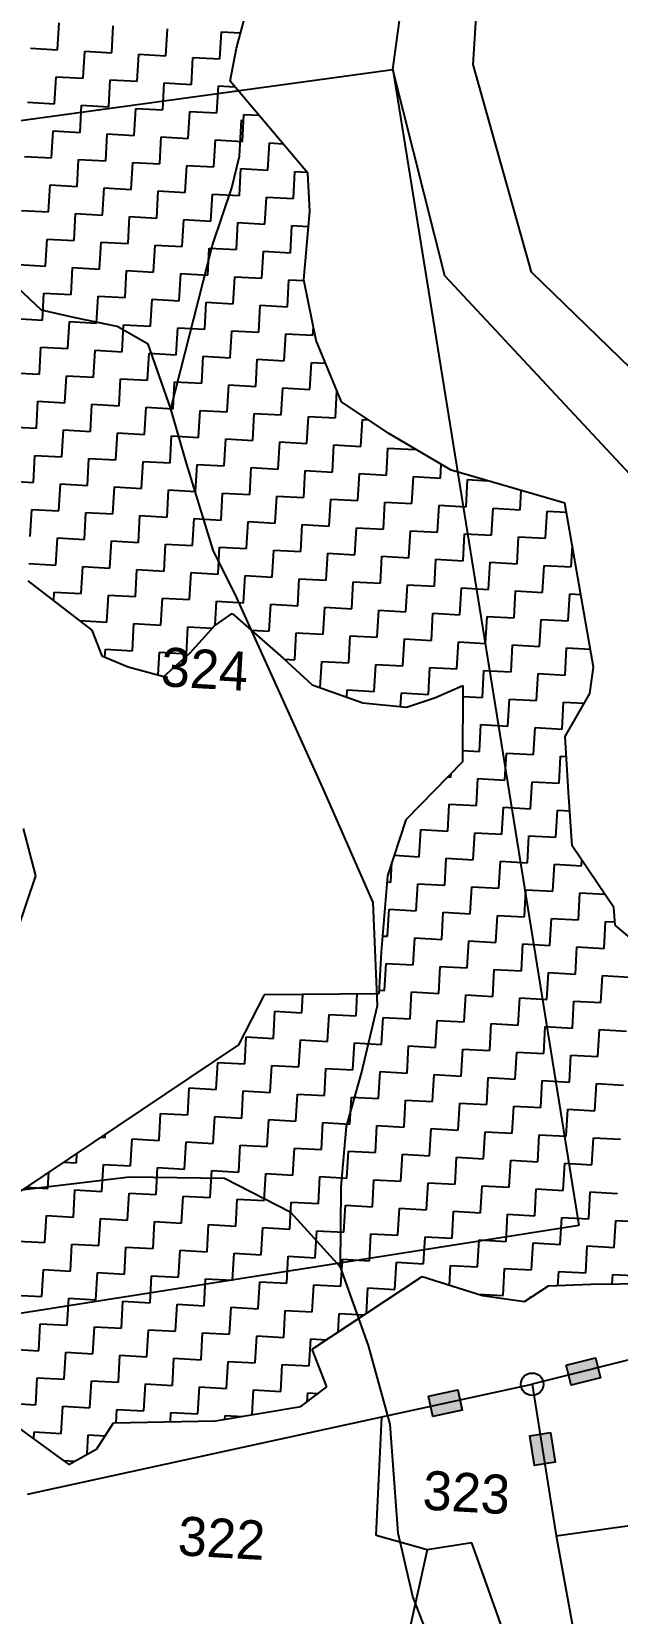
# Model space of a CAD drawing. Header units: metres. Extents: x 284689 to 287152, y 2012663 to 2015676.
# Drawn here: x 285993.7 to 286131.8, y 2015063.5 to 2015436.4 of the extents above; entities that cross this region are included whole.
import ezdxf
from ezdxf.enums import TextEntityAlignment as Align

# ---------------------------------------------------------------- set-up
doc = ezdxf.new("R2010")
doc.units = ezdxf.units.M
doc.header["$MEASUREMENT"] = 0
for name, color, linetype in [('LINE_WATER', 4, 'Continuous'), ('POLY_HATCH', 12, 'Continuous'), ('POLY_PARCEL', 6, 'Continuous'), ('POLY_ROAD', 30, 'Continuous'), ('TEXT_PARCEL', 7, 'Continuous'), ('V_BOUND_LINE', 7, 'Continuous')]:
    doc.layers.add(name, color=color, linetype=linetype)
doc.styles.add('TEXT_MAP', font='')
doc.styles.get('TEXT_MAP').set_extended_font_data('Kruti Dev 050')

msp = doc.modelspace()

# ---------------------------------------------------------------- hatches: boundary and pattern name
for points in [[(286127.8, 2015119.03), (286126.6, 2015123.8), (286119.71, 2015122.07), (286120.91, 2015117.3)], [(286095.23, 2015111.43), (286094.18, 2015116.23), (286087.24, 2015114.72), (286088.28, 2015109.92)], [(286112.28, 2015098.36), (286117.14, 2015099.13), (286116.02, 2015106.15), (286111.17, 2015105.38)]]:
    msp.add_hatch(color=256).paths.add_polyline_path(points)

# ---------------------------------------------------------------- linework, layer by layer
for points in [[(286119.71, 2015122.07), (286126.6, 2015123.8), (286127.8, 2015119.03), (286120.91, 2015117.3)], [(286087.24, 2015114.72), (286094.18, 2015116.23), (286095.23, 2015111.43), (286088.28, 2015109.92)], [(286116.02, 2015106.15), (286117.14, 2015099.13), (286112.28, 2015098.36), (286111.17, 2015105.38)]]:
    msp.add_lwpolyline(points, close=True)
msp.add_circle((286111.72, 2015117.53), 2.65)
at = {"layer": 'LINE_WATER'}
for p, q in [((286042.72, 2015407.09), (286043.2, 2015415.61)), ((286040.88, 2015399.59), (286042.72, 2015407.09)), ((286036.32, 2015386.08), (286040.88, 2015399.59)), ((286026.55, 2015347.49), (286036.32, 2015386.08)), ((285996.02, 2015370.78), (285987.45, 2015378.85)), ((286003.99, 2015368.9), (285996.02, 2015370.78)), ((286013.86, 2015366.92), (286003.99, 2015368.9)), ((286021.22, 2015362.71), (286013.86, 2015366.92)), ((286026.55, 2015347.49), (286021.22, 2015362.71)), ((286030.12, 2015334.94), (286026.55, 2015347.49)), ((286036.55, 2015314.16), (286030.12, 2015334.94)), ((286042.1, 2015302.93), (286036.55, 2015314.16)), ((286062.39, 2015258.11), (286042.1, 2015302.93)), ((286074.21, 2015231.11), (286062.39, 2015258.11)), ((286075.22, 2015206.84), (286074.21, 2015231.11)), ((286071.48, 2015190.9), (286075.22, 2015206.84)), ((286067.92, 2015178.28), (286071.48, 2015190.9)), ((286066.65, 2015164.11), (286067.92, 2015178.28)), ((286016.83, 2015166.34), (285990.04, 2015163.1)), ((286039.15, 2015166.03), (286016.83, 2015166.34)), ((286054.86, 2015158.03), (286039.15, 2015166.03)), ((286066.53, 2015145.13), (286066.65, 2015164.11)), ((286066.53, 2015145.13), (286054.86, 2015158.03)), ((286073.1, 2015126.71), (286066.53, 2015145.13)), ((286078.25, 2015108.16), (286073.1, 2015126.71)), ((286080.13, 2015082.41), (286078.25, 2015108.16)), ((286083.57, 2015067.5), (286080.13, 2015082.41)), ((286093.94, 2015040.8), (286083.57, 2015067.5))]:
    msp.add_line(p, q, dxfattribs=at)
at = {"layer": 'POLY_HATCH'}
for p, q in [((286042, 2015432.53), (286045.32, 2015444.91)), ((286040.52, 2015424.75), (286042, 2015432.53)), ((286058.8, 2015403.03), (286040.52, 2015424.75)), ((286059.34, 2015394.09), (286058.8, 2015403.03)), ((286057.91, 2015377.93), (286059.34, 2015394.09)), ((286060.77, 2015363.63), (286057.91, 2015377.93)), ((286066.77, 2015349.15), (286060.77, 2015363.63)), ((286077.89, 2015341.71), (286066.77, 2015349.15)), ((286092.6, 2015333.03), (286077.89, 2015341.71)), ((286119.42, 2015325.24), (286092.6, 2015333.03)), ((286126.16, 2015286.62), (286119.42, 2015325.24)), ((285992.82, 2015306.96), (286007.91, 2015295.32)), ((286036.8, 2015296.33), (286041.01, 2015299.24)), ((286041.01, 2015299.24), (286053.02, 2015288.67)), ((286031.04, 2015289.9), (286036.8, 2015296.33)), ((286007.91, 2015295.32), (286010.3, 2015289.27)), ((286010.3, 2015289.27), (286016.46, 2015286.68)), ((286024.88, 2015284.4), (286031.04, 2015289.9)), ((286053.02, 2015288.67), (286059.87, 2015282.44)), ((286016.46, 2015286.68), (286024.88, 2015284.4)), ((286125.29, 2015280.38), (286126.16, 2015286.62)), ((286059.87, 2015282.44), (286071.78, 2015278.17)), ((286088.95, 2015279.45), (286095.4, 2015282.24)), ((286095.4, 2015282.24), (286095.29, 2015264.26)), ((286071.78, 2015278.17), (286082.07, 2015277.14)), ((286082.07, 2015277.14), (286088.95, 2015279.45)), ((286119.48, 2015270.23), (286125.29, 2015280.38)), ((286120.31, 2015257.09), (286119.48, 2015270.23)), ((286095.29, 2015264.26), (286081.93, 2015250.62)), ((286121.17, 2015244.46), (286120.31, 2015257.09)), ((285994.74, 2015237.37), (285991.79, 2015248.56)), ((286081.93, 2015250.62), (286077.58, 2015237.37)), ((286130.98, 2015229.94), (286121.17, 2015244.46)), ((285990.42, 2015224.57), (285994.74, 2015237.37)), ((286077.58, 2015237.37), (286076.13, 2015219.47)), ((286131.27, 2015225.73), (286130.98, 2015229.94)), ((286139.28, 2015218.99), (286131.27, 2015225.73)), ((286076.13, 2015219.47), (286075.57, 2015209.61)), ((286048.56, 2015209.33), (286042.5, 2015197.53)), ((286075.57, 2015209.61), (286048.56, 2015209.33)), ((286042.5, 2015197.53), (285977.92, 2015154.22)), ((286059.89, 2015125.8), (286085.75, 2015142.9)), ((286085.75, 2015142.9), (286099.99, 2015138.48)), ((286109.87, 2015137.02), (286115.52, 2015140.77)), ((286115.52, 2015140.77), (286125.5, 2015141.12)), ((286125.5, 2015141.12), (286139.09, 2015141.26)), ((286099.99, 2015138.48), (286109.87, 2015137.02)), ((286063.33, 2015116.91), (286059.89, 2015125.8)), ((286057.18, 2015112.28), (286063.33, 2015116.91)), ((285987.74, 2015109.39), (286002.53, 2015098.61)), ((286037.07, 2015108.88), (286057.18, 2015112.28)), ((286009.08, 2015102.31), (286013.05, 2015108.42)), ((286013.05, 2015108.42), (286037.07, 2015108.88)), ((286002.53, 2015098.61), (286009.08, 2015102.31))]:
    msp.add_line(p, q, dxfattribs=at)
at = {"layer": 'POLY_HATCH', "linetype": 'Continuous'}
for p, q in [((285999.86, 2015432.15), (286000.22, 2015438.52)), ((286012.61, 2015431.43), (286012.97, 2015437.8)), ((286025.36, 2015430.71), (286025.72, 2015437.09)), ((286038.11, 2015430), (286038.47, 2015436.37)), ((286038.47, 2015436.37), (286042.96, 2015436.12)), ((285993.49, 2015432.5), (285999.86, 2015432.15)), ((286005.88, 2015425.41), (286006.24, 2015431.79)), ((286006.24, 2015431.79), (286012.61, 2015431.43)), ((286018.63, 2015424.7), (286018.98, 2015431.07)), ((286018.98, 2015431.07), (286025.36, 2015430.71)), ((286031.38, 2015423.98), (286031.73, 2015430.35)), ((286031.73, 2015430.35), (286038.11, 2015430)), ((285999.14, 2015419.4), (285999.5, 2015425.77)), ((285999.5, 2015425.77), (286005.88, 2015425.41)), ((286011.89, 2015418.68), (286012.25, 2015425.05)), ((286012.25, 2015425.05), (286018.63, 2015424.7)), ((286024.64, 2015417.96), (286025, 2015424.34)), ((286025, 2015424.34), (286031.38, 2015423.98)), ((286037.39, 2015417.25), (286037.75, 2015423.62)), ((286037.75, 2015423.62), (286041.65, 2015423.4)), ((285992.77, 2015419.76), (285999.14, 2015419.4)), ((286005.16, 2015412.66), (286005.52, 2015419.04)), ((286005.52, 2015419.04), (286011.89, 2015418.68)), ((286017.91, 2015411.95), (286018.27, 2015418.32)), ((286018.27, 2015418.32), (286024.64, 2015417.96)), ((286030.66, 2015411.23), (286031.02, 2015417.61)), ((286031.02, 2015417.61), (286037.39, 2015417.25)), ((286043.41, 2015410.51), (286043.77, 2015416.89)), ((286043.77, 2015416.89), (286047.3, 2015416.69)), ((285998.43, 2015406.65), (285998.79, 2015413.02)), ((285998.79, 2015413.02), (286005.16, 2015412.66)), ((286011.18, 2015405.93), (286011.54, 2015412.31)), ((286011.54, 2015412.31), (286017.91, 2015411.95)), ((286023.93, 2015405.21), (286024.28, 2015411.59)), ((286024.28, 2015411.59), (286030.66, 2015411.23)), ((286036.68, 2015404.5), (286037.03, 2015410.87)), ((286037.03, 2015410.87), (286043.41, 2015410.51)), ((286049.43, 2015403.78), (286049.78, 2015410.16)), ((286049.78, 2015410.16), (286052.95, 2015409.98)), ((285992.05, 2015407.01), (285998.43, 2015406.65)), ((286004.44, 2015399.91), (286004.8, 2015406.29)), ((286004.8, 2015406.29), (286011.18, 2015405.93)), ((286017.19, 2015399.2), (286017.55, 2015405.57)), ((286017.55, 2015405.57), (286023.93, 2015405.21)), ((286029.94, 2015398.48), (286030.3, 2015404.86)), ((286030.3, 2015404.86), (286036.68, 2015404.5)), ((286042.69, 2015397.76), (286043.05, 2015404.14)), ((286043.05, 2015404.14), (286049.43, 2015403.78)), ((285997.71, 2015393.9), (285998.07, 2015400.27)), ((285998.07, 2015400.27), (286004.44, 2015399.91)), ((286055.44, 2015397.05), (286055.8, 2015403.42)), ((286055.8, 2015403.42), (286058.6, 2015403.27)), ((286010.46, 2015393.18), (286010.82, 2015399.56)), ((286010.82, 2015399.56), (286017.19, 2015399.2)), ((286023.21, 2015392.46), (286023.57, 2015398.84)), ((286023.57, 2015398.84), (286029.94, 2015398.48)), ((286035.96, 2015391.75), (286036.32, 2015398.12)), ((286036.32, 2015398.12), (286042.69, 2015397.76)), ((286048.71, 2015391.03), (286049.07, 2015397.41)), ((286049.07, 2015397.41), (286055.44, 2015397.05)), ((285991.34, 2015394.26), (285997.71, 2015393.9)), ((286003.73, 2015387.16), (286004.09, 2015393.54)), ((286004.09, 2015393.54), (286010.46, 2015393.18)), ((286016.48, 2015386.45), (286016.83, 2015392.82)), ((286016.83, 2015392.82), (286023.21, 2015392.46)), ((286029.23, 2015385.73), (286029.58, 2015392.11)), ((286029.58, 2015392.11), (286035.96, 2015391.75)), ((286041.98, 2015385.01), (286042.33, 2015391.39)), ((286042.33, 2015391.39), (286048.71, 2015391.03)), ((286054.73, 2015384.3), (286055.08, 2015390.67)), ((286055.08, 2015390.67), (286059.02, 2015390.45)), ((285996.99, 2015381.15), (285997.35, 2015387.52)), ((285997.35, 2015387.52), (286003.73, 2015387.16)), ((286009.74, 2015380.43), (286010.1, 2015386.81)), ((286010.1, 2015386.81), (286016.48, 2015386.45)), ((286022.49, 2015379.71), (286022.85, 2015386.09)), ((286022.85, 2015386.09), (286029.23, 2015385.73)), ((286035.24, 2015379), (286035.6, 2015385.37)), ((286035.6, 2015385.37), (286041.98, 2015385.01)), ((285990.62, 2015381.51), (285996.99, 2015381.15)), ((286047.99, 2015378.28), (286048.35, 2015384.66)), ((286048.35, 2015384.66), (286054.73, 2015384.3)), ((286003.01, 2015374.41), (286003.37, 2015380.79)), ((286003.37, 2015380.79), (286009.74, 2015380.43)), ((286015.76, 2015373.7), (286016.12, 2015380.07)), ((286016.12, 2015380.07), (286022.49, 2015379.71)), ((286028.51, 2015372.98), (286028.87, 2015379.36)), ((286028.87, 2015379.36), (286035.24, 2015379)), ((286041.26, 2015372.26), (286041.62, 2015378.64)), ((286041.62, 2015378.64), (286047.99, 2015378.28)), ((286054.01, 2015371.55), (286054.37, 2015377.92)), ((286054.37, 2015377.92), (286057.95, 2015377.72)), ((285996.28, 2015368.4), (285996.64, 2015374.77)), ((285996.64, 2015374.77), (286003.01, 2015374.41)), ((286009.03, 2015367.68), (286009.39, 2015374.06)), ((286009.39, 2015374.06), (286015.76, 2015373.7)), ((286021.78, 2015366.97), (286022.13, 2015373.34)), ((286022.13, 2015373.34), (286028.51, 2015372.98)), ((286034.53, 2015366.25), (286034.88, 2015372.62)), ((286034.88, 2015372.62), (286041.26, 2015372.26)), ((286047.28, 2015365.53), (286047.63, 2015371.91)), ((286047.63, 2015371.91), (286054.01, 2015371.55)), ((285989.9, 2015368.76), (285996.28, 2015368.4)), ((286002.29, 2015361.67), (286002.65, 2015368.04)), ((286002.65, 2015368.04), (286009.03, 2015367.68)), ((286015.04, 2015360.95), (286015.4, 2015367.32)), ((286015.4, 2015367.32), (286021.78, 2015366.97)), ((286027.79, 2015360.23), (286028.15, 2015366.61)), ((286028.15, 2015366.61), (286034.53, 2015366.25)), ((286060.03, 2015364.82), (286060.14, 2015366.81)), ((286040.54, 2015359.52), (286040.9, 2015365.89)), ((286040.9, 2015365.89), (286047.28, 2015365.53)), ((286053.29, 2015358.8), (286053.65, 2015365.17)), ((286053.65, 2015365.17), (286060.03, 2015364.82)), ((285995.56, 2015355.65), (285995.92, 2015362.02)), ((285995.92, 2015362.02), (286002.29, 2015361.67)), ((286008.31, 2015354.93), (286008.67, 2015361.31)), ((286008.67, 2015361.31), (286015.04, 2015360.95)), ((286021.06, 2015354.22), (286021.42, 2015360.59)), ((286021.42, 2015360.59), (286027.79, 2015360.23)), ((286033.81, 2015353.5), (286034.17, 2015359.87)), ((286034.17, 2015359.87), (286040.54, 2015359.52)), ((286046.56, 2015352.78), (286046.92, 2015359.16)), ((286046.92, 2015359.16), (286053.29, 2015358.8)), ((285989.19, 2015356.01), (285995.56, 2015355.65)), ((286001.58, 2015348.92), (286001.94, 2015355.29)), ((286001.94, 2015355.29), (286008.31, 2015354.93)), ((286059.31, 2015352.07), (286059.67, 2015358.44)), ((286059.67, 2015358.44), (286063, 2015358.25)), ((286014.33, 2015348.2), (286014.68, 2015354.57)), ((286014.68, 2015354.57), (286021.06, 2015354.22)), ((286027.08, 2015347.48), (286027.43, 2015353.86)), ((286027.43, 2015353.86), (286033.81, 2015353.5)), ((286039.83, 2015346.77), (286040.18, 2015353.14)), ((286040.18, 2015353.14), (286046.56, 2015352.78)), ((286052.58, 2015346.05), (286052.93, 2015352.42)), ((286052.93, 2015352.42), (286059.31, 2015352.07)), ((286065.32, 2015345.33), (286065.68, 2015351.71)), ((286065.68, 2015351.71), (286065.72, 2015351.71)), ((285994.84, 2015342.9), (285995.2, 2015349.27)), ((285995.2, 2015349.27), (286001.58, 2015348.92)), ((286007.59, 2015342.18), (286007.95, 2015348.56)), ((286007.95, 2015348.56), (286014.33, 2015348.2)), ((286020.34, 2015341.47), (286020.7, 2015347.84)), ((286020.7, 2015347.84), (286027.08, 2015347.48)), ((286033.09, 2015340.75), (286033.45, 2015347.12)), ((286033.45, 2015347.12), (286039.83, 2015346.77)), ((286045.84, 2015340.03), (286046.2, 2015346.41)), ((286046.2, 2015346.41), (286052.58, 2015346.05)), ((286058.59, 2015339.32), (286058.95, 2015345.69)), ((286058.95, 2015345.69), (286065.32, 2015345.33)), ((286071.34, 2015338.6), (286071.7, 2015344.97)), ((286071.7, 2015344.97), (286073.14, 2015344.89)), ((285988.47, 2015343.26), (285994.84, 2015342.9)), ((286000.86, 2015336.17), (286001.22, 2015342.54)), ((286001.22, 2015342.54), (286007.59, 2015342.18)), ((286013.61, 2015335.45), (286013.97, 2015341.82)), ((286013.97, 2015341.82), (286020.34, 2015341.47)), ((286026.36, 2015334.73), (286026.72, 2015341.11)), ((286026.72, 2015341.11), (286033.09, 2015340.75)), ((286039.11, 2015334.02), (286039.47, 2015340.39)), ((286039.47, 2015340.39), (286045.84, 2015340.03)), ((285994.13, 2015330.15), (285994.49, 2015336.52)), ((285994.49, 2015336.52), (286000.86, 2015336.17)), ((286051.86, 2015333.3), (286052.22, 2015339.67)), ((286052.22, 2015339.67), (286058.59, 2015339.32)), ((286064.61, 2015332.58), (286064.97, 2015338.96)), ((286064.97, 2015338.96), (286071.34, 2015338.6)), ((286077.36, 2015331.87), (286077.72, 2015338.24)), ((286077.72, 2015338.24), (286084.09, 2015337.88)), ((286084.09, 2015337.88), (286084.1, 2015338.05)), ((286006.88, 2015329.43), (286007.24, 2015335.81)), ((286007.24, 2015335.81), (286013.61, 2015335.45)), ((286019.63, 2015328.72), (286019.98, 2015335.09)), ((286019.98, 2015335.09), (286026.36, 2015334.73)), ((286032.38, 2015328), (286032.73, 2015334.37)), ((286032.73, 2015334.37), (286039.11, 2015334.02)), ((286045.13, 2015327.28), (286045.48, 2015333.66)), ((286045.48, 2015333.66), (286051.86, 2015333.3)), ((286057.88, 2015326.57), (286058.23, 2015332.94)), ((286058.23, 2015332.94), (286064.61, 2015332.58)), ((286090.11, 2015331.15), (286090.29, 2015334.39)), ((285987.75, 2015330.51), (285994.13, 2015330.15)), ((286000.14, 2015323.42), (286000.5, 2015329.79)), ((286000.5, 2015329.79), (286006.88, 2015329.43)), ((286012.89, 2015322.7), (286013.25, 2015329.07)), ((286013.25, 2015329.07), (286019.63, 2015328.72)), ((286070.62, 2015325.85), (286070.98, 2015332.22)), ((286070.98, 2015332.22), (286077.36, 2015331.87)), ((286083.37, 2015325.13), (286083.73, 2015331.51)), ((286083.73, 2015331.51), (286090.11, 2015331.15)), ((286096.12, 2015324.42), (286096.48, 2015330.79)), ((286096.48, 2015330.79), (286101.22, 2015330.52)), ((286025.64, 2015321.98), (286026, 2015328.36)), ((286026, 2015328.36), (286032.38, 2015328)), ((286038.39, 2015321.27), (286038.75, 2015327.64)), ((286038.75, 2015327.64), (286045.13, 2015327.28)), ((286051.14, 2015320.55), (286051.5, 2015326.92)), ((286051.5, 2015326.92), (286057.88, 2015326.57)), ((286063.89, 2015319.83), (286064.25, 2015326.21)), ((286064.25, 2015326.21), (286070.62, 2015325.85)), ((286076.64, 2015319.12), (286077, 2015325.49)), ((286077, 2015325.49), (286083.37, 2015325.13)), ((286108.87, 2015323.7), (286109.13, 2015328.23)), ((285993.41, 2015317.4), (285993.77, 2015323.77)), ((285993.77, 2015323.77), (286000.14, 2015323.42)), ((286006.16, 2015316.68), (286006.52, 2015323.06)), ((286006.52, 2015323.06), (286012.89, 2015322.7)), ((286018.91, 2015315.97), (286019.27, 2015322.34)), ((286019.27, 2015322.34), (286025.64, 2015321.98)), ((286031.66, 2015315.25), (286032.02, 2015321.62)), ((286032.02, 2015321.62), (286038.39, 2015321.27)), ((286089.39, 2015318.4), (286089.75, 2015324.77)), ((286089.75, 2015324.77), (286096.12, 2015324.42)), ((286102.14, 2015317.68), (286102.5, 2015324.06)), ((286102.5, 2015324.06), (286108.87, 2015323.7)), ((286114.89, 2015316.97), (286115.25, 2015323.34)), ((286115.25, 2015323.34), (286119.8, 2015323.09)), ((286044.41, 2015314.53), (286044.77, 2015320.91)), ((286044.77, 2015320.91), (286051.14, 2015320.55)), ((286057.16, 2015313.82), (286057.52, 2015320.19)), ((286057.52, 2015320.19), (286063.89, 2015319.83)), ((286069.91, 2015313.1), (286070.27, 2015319.47)), ((286070.27, 2015319.47), (286076.64, 2015319.12)), ((286082.66, 2015312.38), (286083.02, 2015318.76)), ((286083.02, 2015318.76), (286089.39, 2015318.4)), ((286095.41, 2015311.67), (286095.77, 2015318.04)), ((286095.77, 2015318.04), (286102.14, 2015317.68)), ((285999.43, 2015310.67), (285999.79, 2015317.04)), ((285999.79, 2015317.04), (286006.16, 2015316.68)), ((286012.18, 2015309.95), (286012.53, 2015316.33)), ((286012.53, 2015316.33), (286018.91, 2015315.97)), ((286024.93, 2015309.23), (286025.28, 2015315.61)), ((286025.28, 2015315.61), (286031.66, 2015315.25)), ((286037.68, 2015308.52), (286038.03, 2015314.89)), ((286038.03, 2015314.89), (286044.41, 2015314.53)), ((286050.43, 2015307.8), (286050.78, 2015314.18)), ((286050.78, 2015314.18), (286057.16, 2015313.82)), ((286108.16, 2015310.95), (286108.52, 2015317.32)), ((286108.52, 2015317.32), (286114.89, 2015316.97)), ((286120.91, 2015310.23), (286121.18, 2015315.15)), ((285993.05, 2015311.03), (285999.43, 2015310.67)), ((286005.44, 2015303.93), (286005.8, 2015310.31)), ((286005.8, 2015310.31), (286012.18, 2015309.95)), ((286063.17, 2015307.08), (286063.53, 2015313.46)), ((286063.53, 2015313.46), (286069.91, 2015313.1)), ((286075.92, 2015306.37), (286076.28, 2015312.74)), ((286076.28, 2015312.74), (286082.66, 2015312.38)), ((286088.67, 2015305.65), (286089.03, 2015312.03)), ((286089.03, 2015312.03), (286095.41, 2015311.67)), ((286101.42, 2015304.93), (286101.78, 2015311.31)), ((286101.78, 2015311.31), (286108.16, 2015310.95)), ((286114.17, 2015304.22), (286114.53, 2015310.59)), ((286114.53, 2015310.59), (286120.91, 2015310.23)), ((286018.19, 2015303.22), (286018.55, 2015309.59)), ((286018.55, 2015309.59), (286024.93, 2015309.23)), ((286030.94, 2015302.5), (286031.3, 2015308.88)), ((286031.3, 2015308.88), (286037.68, 2015308.52)), ((286043.69, 2015301.78), (286044.05, 2015308.16)), ((286044.05, 2015308.16), (286050.43, 2015307.8)), ((286056.44, 2015301.07), (286056.8, 2015307.44)), ((286056.8, 2015307.44), (286063.17, 2015307.08)), ((286069.19, 2015300.35), (286069.55, 2015306.73)), ((286069.55, 2015306.73), (286075.92, 2015306.37)), ((285998.95, 2015302.23), (285999.07, 2015304.29)), ((285999.07, 2015304.29), (286005.44, 2015303.93)), ((286011.46, 2015297.2), (286011.82, 2015303.58)), ((286011.82, 2015303.58), (286018.19, 2015303.22)), ((286024.21, 2015296.48), (286024.57, 2015302.86)), ((286024.57, 2015302.86), (286030.94, 2015302.5)), ((286081.94, 2015299.63), (286082.3, 2015306.01)), ((286082.3, 2015306.01), (286088.67, 2015305.65)), ((286094.69, 2015298.92), (286095.05, 2015305.29)), ((286095.05, 2015305.29), (286101.42, 2015304.93)), ((286107.44, 2015298.2), (286107.8, 2015304.58)), ((286107.8, 2015304.58), (286114.17, 2015304.22)), ((286120.19, 2015297.48), (286120.55, 2015303.86)), ((286120.55, 2015303.86), (286123.18, 2015303.71)), ((286037, 2015296.46), (286037.32, 2015302.14)), ((286037.32, 2015302.14), (286043.69, 2015301.78)), ((286049.71, 2015295.05), (286050.07, 2015301.43)), ((286050.07, 2015301.43), (286056.44, 2015301.07)), ((286062.46, 2015294.33), (286062.82, 2015300.71)), ((286062.82, 2015300.71), (286069.19, 2015300.35)), ((286075.21, 2015293.62), (286075.57, 2015299.99)), ((286075.57, 2015299.99), (286081.94, 2015299.63)), ((286087.96, 2015292.9), (286088.32, 2015299.28)), ((286088.32, 2015299.28), (286094.69, 2015298.92)), ((286005.08, 2015297.51), (286005.09, 2015297.56)), ((286005.09, 2015297.56), (286011.46, 2015297.2)), ((286017.48, 2015290.47), (286017.83, 2015296.84)), ((286017.83, 2015296.84), (286024.21, 2015296.48)), ((286030.23, 2015289.75), (286030.58, 2015296.13)), ((286030.58, 2015296.13), (286036.33, 2015295.8)), ((286100.71, 2015292.18), (286101.07, 2015298.56)), ((286101.07, 2015298.56), (286107.44, 2015298.2)), ((286113.46, 2015291.47), (286113.81, 2015297.84)), ((286113.81, 2015297.84), (286120.19, 2015297.48)), ((286045.5, 2015295.29), (286049.71, 2015295.05)), ((286055.73, 2015288.32), (286056.08, 2015294.69)), ((286056.08, 2015294.69), (286062.46, 2015294.33)), ((286068.47, 2015287.6), (286068.83, 2015293.98)), ((286068.83, 2015293.98), (286075.21, 2015293.62)), ((286081.22, 2015286.88), (286081.58, 2015293.26)), ((286081.58, 2015293.26), (286087.96, 2015292.9)), ((286093.97, 2015286.17), (286094.33, 2015292.54)), ((286094.33, 2015292.54), (286100.71, 2015292.18)), ((286106.72, 2015285.45), (286107.08, 2015291.83)), ((286107.08, 2015291.83), (286113.46, 2015291.47)), ((286011, 2015288.98), (286011.1, 2015290.83)), ((286011.1, 2015290.83), (286017.48, 2015290.47)), ((286023.55, 2015284.76), (286023.85, 2015290.11)), ((286023.85, 2015290.11), (286030.23, 2015289.75)), ((286053.25, 2015288.46), (286055.73, 2015288.32)), ((286061.75, 2015281.76), (286062.1, 2015287.96)), ((286062.1, 2015287.96), (286068.47, 2015287.6)), ((286119.47, 2015284.73), (286119.83, 2015291.11)), ((286119.83, 2015291.11), (286125.43, 2015290.79)), ((286074.49, 2015280.87), (286074.85, 2015287.24)), ((286074.85, 2015287.24), (286081.22, 2015286.88)), ((286087.24, 2015280.15), (286087.6, 2015286.53)), ((286087.6, 2015286.53), (286093.97, 2015286.17)), ((286099.99, 2015279.43), (286100.35, 2015285.81)), ((286100.35, 2015285.81), (286106.72, 2015285.45)), ((286112.74, 2015278.72), (286113.1, 2015285.09)), ((286113.1, 2015285.09), (286119.47, 2015284.73)), ((286125.85, 2015284.38), (286125.85, 2015284.38)), ((286125.85, 2015284.37), (286125.85, 2015284.38)), ((286068.02, 2015279.52), (286068.12, 2015281.23)), ((286068.12, 2015281.23), (286074.49, 2015280.87)), ((286080.68, 2015277.28), (286080.87, 2015280.51)), ((286080.87, 2015280.51), (286087.24, 2015280.15)), ((286095.39, 2015279.69), (286099.99, 2015279.43)), ((286106.01, 2015272.7), (286106.37, 2015279.08)), ((286106.37, 2015279.08), (286112.74, 2015278.72)), ((286118.76, 2015271.98), (286119.11, 2015278.36)), ((286119.11, 2015278.36), (286123.98, 2015278.09)), ((286099.27, 2015266.68), (286099.63, 2015273.06)), ((286099.63, 2015273.06), (286106.01, 2015272.7)), ((286112.02, 2015265.97), (286112.38, 2015272.34)), ((286112.38, 2015272.34), (286118.76, 2015271.98)), ((286095.31, 2015266.91), (286099.27, 2015266.68)), ((286105.29, 2015259.95), (286105.65, 2015266.33)), ((286105.65, 2015266.33), (286112.02, 2015265.97)), ((286118.04, 2015259.24), (286118.4, 2015265.61)), ((286118.4, 2015265.61), (286119.77, 2015265.53)), ((286091.82, 2015260.71), (286092.54, 2015260.67)), ((286092.54, 2015260.67), (286092.59, 2015261.5)), ((286098.56, 2015253.94), (286098.92, 2015260.31)), ((286098.92, 2015260.31), (286105.29, 2015259.95)), ((286111.31, 2015253.22), (286111.67, 2015259.59)), ((286111.67, 2015259.59), (286118.04, 2015259.24)), ((286091.82, 2015247.92), (286092.18, 2015254.29)), ((286092.18, 2015254.29), (286098.56, 2015253.94)), ((286104.57, 2015247.2), (286104.93, 2015253.58)), ((286104.93, 2015253.58), (286111.31, 2015253.22)), ((286117.32, 2015246.49), (286117.68, 2015252.86)), ((286117.68, 2015252.86), (286120.61, 2015252.7)), ((286085.09, 2015241.9), (286085.45, 2015248.28)), ((286085.45, 2015248.28), (286091.82, 2015247.92)), ((286097.84, 2015241.19), (286098.2, 2015247.56)), ((286098.2, 2015247.56), (286104.57, 2015247.2)), ((286110.59, 2015240.47), (286110.95, 2015246.84)), ((286110.95, 2015246.84), (286117.32, 2015246.49)), ((286078.36, 2015235.89), (286078.62, 2015240.53)), ((286079.18, 2015242.23), (286085.09, 2015241.9)), ((286091.11, 2015235.17), (286091.47, 2015241.54)), ((286091.47, 2015241.54), (286097.84, 2015241.19)), ((286103.86, 2015234.45), (286104.22, 2015240.83)), ((286104.22, 2015240.83), (286110.59, 2015240.47)), ((286116.61, 2015233.74), (286116.96, 2015240.11)), ((286116.96, 2015240.11), (286123.34, 2015239.75)), ((286123.34, 2015239.75), (286123.42, 2015241.14)), ((286077.47, 2015235.94), (286078.36, 2015235.89)), ((286084.37, 2015229.15), (286084.73, 2015235.53)), ((286084.73, 2015235.53), (286091.11, 2015235.17)), ((286097.12, 2015228.44), (286097.48, 2015234.81)), ((286097.48, 2015234.81), (286103.86, 2015234.45)), ((286109.87, 2015227.72), (286110.23, 2015234.09)), ((286110.23, 2015234.09), (286116.61, 2015233.74)), ((286122.62, 2015227), (286122.98, 2015233.38)), ((286122.98, 2015233.38), (286128.88, 2015233.05)), ((286077.64, 2015223.14), (286078, 2015229.51)), ((286078, 2015229.51), (286084.37, 2015229.15)), ((286090.39, 2015222.42), (286090.75, 2015228.79)), ((286090.75, 2015228.79), (286097.12, 2015228.44)), ((286103.14, 2015221.7), (286103.5, 2015228.08)), ((286103.5, 2015228.08), (286109.87, 2015227.72)), ((286115.89, 2015220.99), (286116.25, 2015227.36)), ((286116.25, 2015227.36), (286122.62, 2015227)), ((286128.64, 2015220.27), (286129, 2015226.64)), ((286129, 2015226.64), (286131.21, 2015226.52)), ((286076.43, 2015223.2), (286077.64, 2015223.14)), ((286083.66, 2015216.4), (286084.02, 2015222.78)), ((286084.02, 2015222.78), (286090.39, 2015222.42)), ((286096.41, 2015215.69), (286096.77, 2015222.06)), ((286096.77, 2015222.06), (286103.14, 2015221.7)), ((286109.16, 2015214.97), (286109.52, 2015221.34)), ((286109.52, 2015221.34), (286115.89, 2015220.99)), ((286121.91, 2015214.25), (286122.26, 2015220.63)), ((286122.26, 2015220.63), (286128.64, 2015220.27)), ((286076.92, 2015210.39), (286077.28, 2015216.76)), ((286077.28, 2015216.76), (286083.66, 2015216.4)), ((286089.67, 2015209.67), (286090.03, 2015216.04)), ((286090.03, 2015216.04), (286096.41, 2015215.69)), ((286102.42, 2015208.95), (286102.78, 2015215.33)), ((286102.78, 2015215.33), (286109.16, 2015214.97)), ((286115.17, 2015208.24), (286115.53, 2015214.61)), ((286115.53, 2015214.61), (286121.91, 2015214.25)), ((286127.92, 2015207.52), (286128.28, 2015213.89)), ((286128.28, 2015213.89), (286134.66, 2015213.54)), ((286075.62, 2015210.46), (286076.92, 2015210.39)), ((286082.94, 2015203.65), (286083.3, 2015210.03)), ((286083.3, 2015210.03), (286089.67, 2015209.67)), ((286057.44, 2015205.09), (286057.69, 2015209.42)), ((286070.19, 2015204.37), (286070.48, 2015209.55)), ((286095.69, 2015202.94), (286096.05, 2015209.31)), ((286096.05, 2015209.31), (286102.42, 2015208.95)), ((286108.44, 2015202.22), (286108.8, 2015208.6)), ((286108.8, 2015208.6), (286115.17, 2015208.24)), ((286121.19, 2015201.5), (286121.55, 2015207.88)), ((286121.55, 2015207.88), (286127.92, 2015207.52)), ((286050.71, 2015199.07), (286051.07, 2015205.45)), ((286051.07, 2015205.45), (286057.44, 2015205.09)), ((286063.46, 2015198.35), (286063.82, 2015204.73)), ((286063.82, 2015204.73), (286070.19, 2015204.37)), ((286076.21, 2015197.64), (286076.57, 2015204.01)), ((286076.57, 2015204.01), (286082.94, 2015203.65)), ((286088.96, 2015196.92), (286089.32, 2015203.3)), ((286089.32, 2015203.3), (286095.69, 2015202.94)), ((286101.71, 2015196.2), (286102.07, 2015202.58)), ((286102.07, 2015202.58), (286108.44, 2015202.22)), ((286043.98, 2015193.05), (286044.33, 2015199.43)), ((286044.33, 2015199.43), (286050.71, 2015199.07)), ((286056.73, 2015192.34), (286057.08, 2015198.71)), ((286057.08, 2015198.71), (286063.46, 2015198.35)), ((286114.46, 2015195.49), (286114.81, 2015201.86)), ((286114.81, 2015201.86), (286121.19, 2015201.5)), ((286127.21, 2015194.77), (286127.56, 2015201.15)), ((286127.56, 2015201.15), (286133.94, 2015200.79)), ((286069.47, 2015191.62), (286069.83, 2015198)), ((286069.83, 2015198), (286076.21, 2015197.64)), ((286082.22, 2015190.9), (286082.58, 2015197.28)), ((286082.58, 2015197.28), (286088.96, 2015196.92)), ((286094.97, 2015190.19), (286095.33, 2015196.56)), ((286095.33, 2015196.56), (286101.71, 2015196.2)), ((286107.72, 2015189.47), (286108.08, 2015195.85)), ((286108.08, 2015195.85), (286114.46, 2015195.49)), ((286120.47, 2015188.75), (286120.83, 2015195.13)), ((286120.83, 2015195.13), (286127.21, 2015194.77)), ((286037.24, 2015187.04), (286037.6, 2015193.41)), ((286037.6, 2015193.41), (286043.98, 2015193.05)), ((286049.99, 2015186.32), (286050.35, 2015192.7)), ((286050.35, 2015192.7), (286056.73, 2015192.34)), ((286062.74, 2015185.6), (286063.1, 2015191.98)), ((286063.1, 2015191.98), (286069.47, 2015191.62)), ((286075.49, 2015184.89), (286075.85, 2015191.26)), ((286075.85, 2015191.26), (286082.22, 2015190.9)), ((286030.51, 2015181.02), (286030.87, 2015187.4)), ((286030.87, 2015187.4), (286037.24, 2015187.04)), ((286088.24, 2015184.17), (286088.6, 2015190.55)), ((286088.6, 2015190.55), (286094.97, 2015190.19)), ((286100.99, 2015183.45), (286101.35, 2015189.83)), ((286101.35, 2015189.83), (286107.72, 2015189.47)), ((286113.74, 2015182.74), (286114.1, 2015189.11)), ((286114.1, 2015189.11), (286120.47, 2015188.75)), ((286126.49, 2015182.02), (286126.85, 2015188.4)), ((286126.85, 2015188.4), (286133.22, 2015188.04)), ((286043.26, 2015180.3), (286043.62, 2015186.68)), ((286043.62, 2015186.68), (286049.99, 2015186.32)), ((286056.01, 2015179.59), (286056.37, 2015185.96)), ((286056.37, 2015185.96), (286062.74, 2015185.6)), ((286068.76, 2015178.87), (286069.12, 2015185.25)), ((286069.12, 2015185.25), (286075.49, 2015184.89)), ((286081.51, 2015178.15), (286081.87, 2015184.53)), ((286081.87, 2015184.53), (286088.24, 2015184.17)), ((286094.26, 2015177.44), (286094.62, 2015183.81)), ((286094.62, 2015183.81), (286100.99, 2015183.45)), ((286023.78, 2015175), (286024.13, 2015181.38)), ((286024.13, 2015181.38), (286030.51, 2015181.02)), ((286036.53, 2015174.29), (286036.88, 2015180.66)), ((286036.88, 2015180.66), (286043.26, 2015180.3)), ((286049.28, 2015173.57), (286049.63, 2015179.95)), ((286049.63, 2015179.95), (286056.01, 2015179.59)), ((286107.01, 2015176.72), (286107.37, 2015183.1)), ((286107.37, 2015183.1), (286113.74, 2015182.74)), ((286119.76, 2015176), (286120.11, 2015182.38)), ((286120.11, 2015182.38), (286126.49, 2015182.02)), ((286011.03, 2015175.72), (286011.07, 2015176.45)), ((286062.02, 2015172.85), (286062.38, 2015179.23)), ((286062.38, 2015179.23), (286068.76, 2015178.87)), ((286074.77, 2015172.14), (286075.13, 2015178.51)), ((286075.13, 2015178.51), (286081.51, 2015178.15)), ((286087.52, 2015171.42), (286087.88, 2015177.8)), ((286087.88, 2015177.8), (286094.26, 2015177.44)), ((286100.27, 2015170.7), (286100.63, 2015177.08)), ((286100.63, 2015177.08), (286107.01, 2015176.72)), ((286113.02, 2015169.99), (286113.38, 2015176.36)), ((286113.38, 2015176.36), (286119.76, 2015176)), ((286010.06, 2015175.78), (286011.03, 2015175.72)), ((286017.04, 2015168.99), (286017.4, 2015175.36)), ((286017.4, 2015175.36), (286023.78, 2015175)), ((286029.79, 2015168.27), (286030.15, 2015174.65)), ((286030.15, 2015174.65), (286036.53, 2015174.29)), ((286042.54, 2015167.55), (286042.9, 2015173.93)), ((286042.9, 2015173.93), (286049.28, 2015173.57)), ((286055.29, 2015166.84), (286055.65, 2015173.21)), ((286055.65, 2015173.21), (286062.02, 2015172.85)), ((286068.04, 2015166.12), (286068.4, 2015172.5)), ((286068.4, 2015172.5), (286074.77, 2015172.14)), ((286125.77, 2015169.27), (286126.13, 2015175.65)), ((286126.13, 2015175.65), (286132.51, 2015175.29)), ((286001.26, 2015169.88), (286004.29, 2015169.7)), ((286004.29, 2015169.7), (286004.42, 2015172)), ((286010.31, 2015162.97), (286010.67, 2015169.35)), ((286010.67, 2015169.35), (286017.04, 2015168.99)), ((286023.06, 2015162.26), (286023.42, 2015168.63)), ((286023.42, 2015168.63), (286029.79, 2015168.27)), ((286080.79, 2015165.4), (286081.15, 2015171.78)), ((286081.15, 2015171.78), (286087.52, 2015171.42)), ((286093.54, 2015164.69), (286093.9, 2015171.06)), ((286093.9, 2015171.06), (286100.27, 2015170.7)), ((286106.29, 2015163.97), (286106.65, 2015170.35)), ((286106.65, 2015170.35), (286113.02, 2015169.99)), ((286119.04, 2015163.25), (286119.4, 2015169.63)), ((286119.4, 2015169.63), (286125.77, 2015169.27)), ((285997.56, 2015163.69), (285997.78, 2015167.54)), ((286035.81, 2015161.54), (286036.17, 2015167.91)), ((286036.17, 2015167.91), (286042.54, 2015167.55)), ((286048.56, 2015160.82), (286048.92, 2015167.2)), ((286048.92, 2015167.2), (286055.29, 2015166.84)), ((286061.31, 2015160.11), (286061.67, 2015166.48)), ((286061.67, 2015166.48), (286068.04, 2015166.12)), ((286074.06, 2015159.39), (286074.42, 2015165.76)), ((286074.42, 2015165.76), (286080.79, 2015165.4)), ((286086.81, 2015158.67), (286087.17, 2015165.05)), ((286087.17, 2015165.05), (286093.54, 2015164.69)), ((285992.46, 2015163.98), (285997.56, 2015163.69)), ((286003.58, 2015156.96), (286003.94, 2015163.33)), ((286003.94, 2015163.33), (286010.31, 2015162.97)), ((286016.33, 2015156.24), (286016.68, 2015162.61)), ((286016.68, 2015162.61), (286023.06, 2015162.26)), ((286029.08, 2015155.52), (286029.43, 2015161.9)), ((286029.43, 2015161.9), (286035.81, 2015161.54)), ((286041.83, 2015154.81), (286042.18, 2015161.18)), ((286042.18, 2015161.18), (286048.56, 2015160.82)), ((286099.56, 2015157.96), (286099.92, 2015164.33)), ((286099.92, 2015164.33), (286106.29, 2015163.97)), ((286112.31, 2015157.24), (286112.66, 2015163.61)), ((286112.66, 2015163.61), (286119.04, 2015163.25)), ((286125.06, 2015156.52), (286125.41, 2015162.9)), ((286125.41, 2015162.9), (286131.79, 2015162.54)), ((286054.58, 2015154.09), (286054.93, 2015160.46)), ((286054.93, 2015160.46), (286061.31, 2015160.11)), ((286067.32, 2015153.37), (286067.68, 2015159.75)), ((286067.68, 2015159.75), (286074.06, 2015159.39)), ((286080.07, 2015152.66), (286080.43, 2015159.03)), ((286080.43, 2015159.03), (286086.81, 2015158.67)), ((286092.82, 2015151.94), (286093.18, 2015158.31)), ((286093.18, 2015158.31), (286099.56, 2015157.96)), ((286105.57, 2015151.22), (286105.93, 2015157.6)), ((286105.93, 2015157.6), (286112.31, 2015157.24)), ((285996.84, 2015150.94), (285997.2, 2015157.31)), ((285997.2, 2015157.31), (286003.58, 2015156.96)), ((286009.59, 2015150.22), (286009.95, 2015156.6)), ((286009.95, 2015156.6), (286016.33, 2015156.24)), ((286022.34, 2015149.51), (286022.7, 2015155.88)), ((286022.7, 2015155.88), (286029.08, 2015155.52)), ((286035.09, 2015148.79), (286035.45, 2015155.16)), ((286035.45, 2015155.16), (286041.83, 2015154.81)), ((286047.84, 2015148.07), (286048.2, 2015154.45)), ((286048.2, 2015154.45), (286054.58, 2015154.09)), ((286060.59, 2015147.36), (286060.95, 2015153.73)), ((286060.95, 2015153.73), (286067.32, 2015153.37)), ((286118.32, 2015150.51), (286118.68, 2015156.88)), ((286118.68, 2015156.88), (286125.06, 2015156.52)), ((286131.07, 2015149.79), (286131.43, 2015156.16)), ((286131.43, 2015156.16), (286137.81, 2015155.81)), ((285990.47, 2015151.3), (285996.84, 2015150.94)), ((286002.86, 2015144.21), (286003.22, 2015150.58)), ((286003.22, 2015150.58), (286009.59, 2015150.22)), ((286073.34, 2015146.64), (286073.7, 2015153.01)), ((286073.7, 2015153.01), (286080.07, 2015152.66)), ((286086.09, 2015145.92), (286086.45, 2015152.3)), ((286086.45, 2015152.3), (286092.82, 2015151.94)), ((286098.84, 2015145.21), (286099.2, 2015151.58)), ((286099.2, 2015151.58), (286105.57, 2015151.22)), ((286111.59, 2015144.49), (286111.95, 2015150.86)), ((286111.95, 2015150.86), (286118.32, 2015150.51)), ((286124.34, 2015143.77), (286124.7, 2015150.15)), ((286124.7, 2015150.15), (286131.07, 2015149.79)), ((286015.61, 2015143.49), (286015.97, 2015149.86)), ((286015.97, 2015149.86), (286022.34, 2015149.51)), ((286028.36, 2015142.77), (286028.72, 2015149.15)), ((286028.72, 2015149.15), (286035.09, 2015148.79)), ((286041.11, 2015142.06), (286041.47, 2015148.43)), ((286041.47, 2015148.43), (286047.84, 2015148.07)), ((286053.86, 2015141.34), (286054.22, 2015147.71)), ((286054.22, 2015147.71), (286060.59, 2015147.36)), ((286066.61, 2015140.62), (286066.97, 2015147)), ((286066.97, 2015147), (286073.34, 2015146.64)), ((286079.36, 2015139.91), (286079.72, 2015146.28)), ((286079.72, 2015146.28), (286086.09, 2015145.92)), ((285996.13, 2015138.19), (285996.49, 2015144.56)), ((285996.49, 2015144.56), (286002.86, 2015144.21)), ((286008.88, 2015137.47), (286009.23, 2015143.85)), ((286009.23, 2015143.85), (286015.61, 2015143.49)), ((286021.63, 2015136.76), (286021.98, 2015143.13)), ((286021.98, 2015143.13), (286028.36, 2015142.77)), ((286092.2, 2015140.9), (286092.47, 2015145.56)), ((286092.47, 2015145.56), (286098.84, 2015145.21)), ((286104.86, 2015138.47), (286105.22, 2015144.85)), ((286105.22, 2015144.85), (286111.59, 2015144.49)), ((286117.78, 2015140.85), (286117.96, 2015144.13)), ((286117.96, 2015144.13), (286124.34, 2015143.77)), ((286130.59, 2015141.17), (286130.71, 2015143.41)), ((286130.71, 2015143.41), (286137.09, 2015143.06)), ((286034.38, 2015136.04), (286034.73, 2015142.41)), ((286034.73, 2015142.41), (286041.11, 2015142.06)), ((286047.13, 2015135.32), (286047.48, 2015141.7)), ((286047.48, 2015141.7), (286053.86, 2015141.34)), ((286059.87, 2015134.61), (286060.23, 2015140.98)), ((286060.23, 2015140.98), (286066.61, 2015140.62)), ((286072.64, 2015134.23), (286072.98, 2015140.26)), ((286072.98, 2015140.26), (286079.36, 2015139.91)), ((286098.95, 2015138.8), (286104.86, 2015138.47)), ((285989.75, 2015138.55), (285996.13, 2015138.19)), ((286002.14, 2015131.46), (286002.5, 2015137.83)), ((286002.5, 2015137.83), (286008.88, 2015137.47)), ((286014.89, 2015130.74), (286015.25, 2015137.11)), ((286015.25, 2015137.11), (286021.63, 2015136.76)), ((286027.64, 2015130.02), (286028, 2015136.4)), ((286028, 2015136.4), (286034.38, 2015136.04)), ((286040.39, 2015129.31), (286040.75, 2015135.68)), ((286040.75, 2015135.68), (286047.13, 2015135.32)), ((286111.22, 2015137.92), (286111.23, 2015138.11)), ((286111.23, 2015138.11), (286111.5, 2015138.1)), ((285995.41, 2015125.44), (285995.77, 2015131.81)), ((285995.77, 2015131.81), (286002.14, 2015131.46)), ((286053.14, 2015128.59), (286053.5, 2015134.96)), ((286053.5, 2015134.96), (286059.87, 2015134.61)), ((286066, 2015129.84), (286066.25, 2015134.25)), ((286066.25, 2015134.25), (286072.16, 2015133.92)), ((286008.16, 2015124.72), (286008.52, 2015131.1)), ((286008.52, 2015131.1), (286014.89, 2015130.74)), ((286020.91, 2015124.01), (286021.27, 2015130.38)), ((286021.27, 2015130.38), (286027.64, 2015130.02)), ((286033.66, 2015123.29), (286034.02, 2015129.66)), ((286034.02, 2015129.66), (286040.39, 2015129.31)), ((286046.41, 2015122.57), (286046.77, 2015128.95)), ((286046.77, 2015128.95), (286053.14, 2015128.59)), ((286059.16, 2015121.86), (286059.52, 2015128.23)), ((286059.52, 2015128.23), (286063.25, 2015128.02)), ((285989.04, 2015125.8), (285995.41, 2015125.44)), ((286001.43, 2015118.71), (286001.79, 2015125.08)), ((286001.79, 2015125.08), (286008.16, 2015124.72)), ((286014.18, 2015117.99), (286014.53, 2015124.36)), ((286014.53, 2015124.36), (286020.91, 2015124.01)), ((286026.93, 2015117.27), (286027.28, 2015123.65)), ((286027.28, 2015123.65), (286033.66, 2015123.29)), ((286039.68, 2015116.56), (286040.03, 2015122.93)), ((286040.03, 2015122.93), (286046.41, 2015122.57)), ((286052.43, 2015115.84), (286052.78, 2015122.21)), ((286052.78, 2015122.21), (286059.16, 2015121.86)), ((285994.69, 2015112.69), (285995.05, 2015119.06)), ((285995.05, 2015119.06), (286001.43, 2015118.71)), ((286007.44, 2015111.97), (286007.8, 2015118.35)), ((286007.8, 2015118.35), (286014.18, 2015117.99)), ((286020.19, 2015111.26), (286020.55, 2015117.63)), ((286020.55, 2015117.63), (286026.93, 2015117.27)), ((286032.94, 2015110.54), (286033.3, 2015116.91)), ((286033.3, 2015116.91), (286039.68, 2015116.56)), ((285988.32, 2015113.05), (285994.69, 2015112.69)), ((286045.72, 2015110.34), (286046.05, 2015116.2)), ((286046.05, 2015116.2), (286052.43, 2015115.84)), ((286058.68, 2015113.41), (286058.8, 2015115.48)), ((286058.8, 2015115.48), (286061.25, 2015115.34)), ((286000.71, 2015105.96), (286001.07, 2015112.33)), ((286001.07, 2015112.33), (286007.44, 2015111.97)), ((286013.64, 2015108.44), (286013.82, 2015111.62)), ((286013.82, 2015111.62), (286020.19, 2015111.26)), ((286026.44, 2015108.68), (286026.57, 2015110.9)), ((286026.57, 2015110.9), (286032.94, 2015110.54)), ((286039.27, 2015109.25), (286039.32, 2015110.18)), ((286039.32, 2015110.18), (286043.4, 2015109.95)), ((285994.24, 2015104.66), (285994.34, 2015106.32)), ((285994.34, 2015106.32), (286000.71, 2015105.96)), ((286006.83, 2015101.04), (286007.08, 2015105.6)), ((286007.08, 2015105.6), (286011.07, 2015105.37)), ((286001.27, 2015099.53), (286003.9, 2015099.38))]:
    msp.add_line(p, q, dxfattribs=at)
at = {"layer": 'POLY_PARCEL'}
for p, q in [((285946.83, 2015409.36), (286078.86, 2015427.49)), ((286078.86, 2015427.49), (286122.68, 2015154.94)), ((286122.68, 2015154.94), (285988.51, 2015133.79)), ((286172.42, 2015132.77), (286111.72, 2015117.53)), ((286076.25, 2015109.82), (286111.72, 2015117.53)), ((286111.72, 2015117.53), (286117.4, 2015081.83)), ((285992.72, 2015091.66), (286076.25, 2015109.82)), ((286074.9, 2015081.85), (286076.25, 2015109.82)), ((286117.4, 2015081.83), (286165.26, 2015088.6)), ((286086.98, 2015078.51), (286074.9, 2015081.85)), ((286097.5, 2015080.12), (286086.98, 2015078.51)), ((286106.27, 2015055.49), (286097.5, 2015080.12)), ((286117.4, 2015081.83), (286121.77, 2015057.63)), ((286086.98, 2015078.51), (286078.16, 2015038.69))]:
    msp.add_line(p, q, dxfattribs=at)
at = {"layer": 'POLY_ROAD'}
for p, q in [((286078.86, 2015427.49), (286092.53, 2015527.03)), ((286091.16, 2015378.86), (286078.86, 2015427.49)), ((286142.07, 2015324.14), (286091.16, 2015378.86))]:
    msp.add_line(p, q, dxfattribs=at)
at = {"layer": 'V_BOUND_LINE'}
for p, q in [((286097.82, 2015428.63), (286101.31, 2015487.19)), ((286111.52, 2015379.7), (286097.82, 2015428.63)), ((286155.52, 2015336.96), (286111.52, 2015379.7))]:
    msp.add_line(p, q, dxfattribs=at)

# ---------------------------------------------------------------- texts
at = {"layer": 'TEXT_PARCEL', "style": 'TEXT_MAP'}
for s, p in [('324', (286034.26, 2015281.55)), ('323', (286095.96, 2015087.44)), ('322', (286038.25, 2015076.67))]:
    msp.add_text(s, height=9.194, rotation=356.7828, dxfattribs=at).set_placement(p, align=Align.CENTER)

doc.saveas('drawing.dxf')
